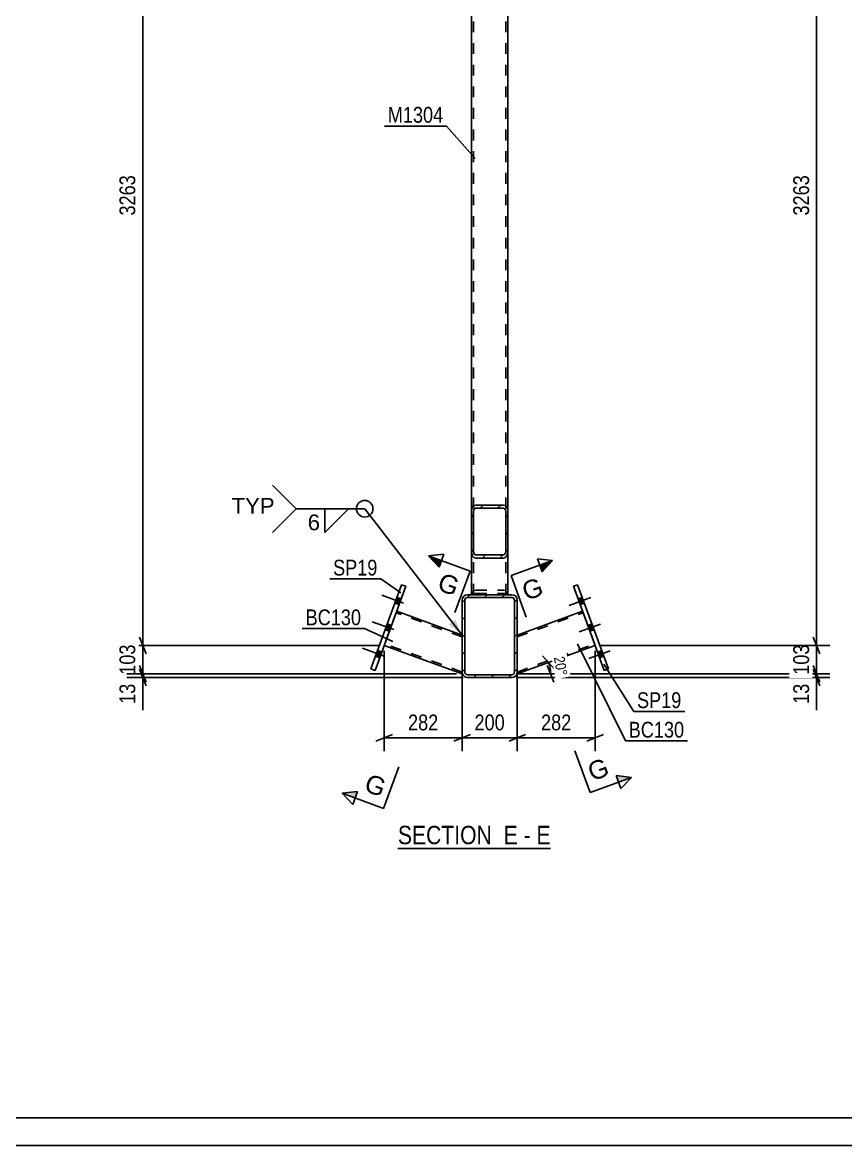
# Model space of a CAD drawing. Header units: millimetres. Extents: x 0 to 1189, y 0 to 841.
# Drawn here: x 172 to 321.1, y 0 to 203.5 of the extents above; entities that cross this region are included whole.
import ezdxf

# ---------------------------------------------------------------- set-up
doc = ezdxf.new("R2010")
doc.units = ezdxf.units.MM
doc.linetypes.add('DXK_LINE_DOT2', pattern=[3.9198, 1.9599, -1.9599])
doc.styles.add('Arial', font='ARIAL.TTF', dxfattribs={"height": 0.2})
doc.styles.add('Arial Narrow', font='ARIALN.TTF', dxfattribs={"height": 0.2})

# ---------------------------------------------------------------- blocks, each defined once
blk = doc.blocks.new('Unknown-761548908-1132')
at = {"color": 5, "linetype": 'Continuous'}
for p, q in [((5, 5), (1184, 5)), ((0, 0), (1189, 0))]:
    blk.add_line(p, q, dxfattribs=at)
blk = doc.blocks.new('Unknown-761548908-16 - 3743')
at = {"color": 6, "linetype": 'Continuous'}
blk.add_line((240, 53.85), (267.65, 53.85), dxfattribs=at)
at = {"color": 0, "linetype": 'Continuous'}
for points in [[(258.11, 54.6), (258.11, 58.1), (240, 58.1), (240, 54.6)], [(261.72, 54.6), (261.72, 58.1), (259.16, 58.1), (259.16, 54.6)], [(264.04, 54.6), (264.04, 58.1), (262.77, 58.1), (262.77, 54.6)], [(267.65, 54.6), (267.65, 58.1), (265.09, 58.1), (265.09, 54.6)]]:
    blk.add_wipeout(points, dxfattribs=at)
at = {"color": 7, "linetype": 'Continuous', "style": 'Arial Narrow'}
for s, p in [('SECTION ', (240, 54.6)), ('E', (259.16, 54.6)), ('E', (265.09, 54.6)), ('-', (262.77, 54.6))]:
    blk.add_text(s, height=3.34, dxfattribs=at).set_placement(p)
blk = doc.blocks.new('Part-761548908-3809 - 3743')
at = {"color": 2, "linetype": 'Continuous'}
for p, q in [((261.62, 92.51), (273.45, 96.82)), ((261.62, 85.49), (275.71, 90.62)), ((261.62, 85.54), (261.62, 85.82)), ((261.62, 85.54), (261.62, 85.49))]:
    blk.add_line(p, q, dxfattribs=at)
at = {"color": 7, "linetype": 'DXK_LINE_DOT2'}
for p, q in [((261.62, 92.19), (273.56, 96.54)), ((275.71, 90.62), (273.45, 96.82)), ((261.62, 92.46), (261.62, 92.51)), ((261.62, 85.82), (261.62, 92.51)), ((261.62, 85.81), (275.61, 90.9))]:
    blk.add_line(p, q, dxfattribs=at)
blk = doc.blocks.new('Part-761548908-3876 - 3743')
at = {"color": 7, "linetype": 'DXK_LINE_DOT2'}
for p, q in [((253.32, 244.32), (259.92, 244.32)), ((253.32, 229.23), (253.32, 244.32)), ((253.72, 99.82), (253.72, 244.32)), ((259.52, 99.82), (259.52, 244.32)), ((259.92, 229.23), (259.92, 244.32)), ((253.32, 99.82), (253.32, 114.9)), ((259.92, 99.82), (259.92, 114.9)), ((259.92, 99.82), (253.32, 99.82))]:
    blk.add_line(p, q, dxfattribs=at)
at = {"color": 2, "linetype": 'Continuous'}
for p, q in [((253.32, 114.9), (253.32, 229.23)), ((259.92, 114.9), (259.92, 229.23))]:
    blk.add_line(p, q, dxfattribs=at)
blk = doc.blocks.new('Part-761548908-3767 - 3743')
at = {"color": 7, "linetype": 'DXK_LINE_DOT2'}
for p, q in [((239.78, 96.82), (237.52, 90.62)), ((251.62, 92.19), (239.67, 96.54)), ((251.62, 92.46), (251.62, 92.51)), ((251.62, 85.82), (251.62, 92.51)), ((251.62, 85.81), (237.62, 90.9))]:
    blk.add_line(p, q, dxfattribs=at)
at = {"color": 2, "linetype": 'Continuous'}
for p, q in [((251.62, 92.51), (239.78, 96.82)), ((237.52, 90.62), (251.62, 85.49)), ((251.62, 85.49), (251.62, 85.82))]:
    blk.add_line(p, q, dxfattribs=at)
blk = doc.blocks.new('Part-761548908-3759 - 3743')
at = {"color": 7, "linetype": 'DXK_LINE_DOT2'}
for p, q in [((253.32, 99.82), (253.32, 112.58)), ((253.72, 99.82), (253.72, 112.58)), ((259.52, 99.82), (259.52, 112.58)), ((259.92, 99.82), (259.92, 112.58)), ((253.32, 99.82), (259.92, 99.82)), ((253.38, 99.92), (253.36, 99.82)), ((253.8, 99.82), (253.83, 99.89)), ((254.12, 100.64), (253.81, 100.55)), ((253.83, 99.89), (253.96, 100.01)), ((253.96, 100.01), (254.12, 100.06)), ((254.12, 100.64), (259.12, 100.64)), ((254.12, 100.06), (259.12, 100.06)), ((259.42, 100.55), (259.12, 100.64)), ((259.12, 100.06), (259.27, 100.01)), ((259.27, 100.01), (259.4, 99.89)), ((259.4, 99.89), (259.43, 99.82)), ((259.87, 99.82), (259.85, 99.92))]:
    blk.add_line(p, q, dxfattribs=at)
for centre, start, end in [((254.41, 99.68), 124.4664, 166.7051), ((258.82, 99.68), 13.2949, 55.5336)]:
    blk.add_arc(centre, 1.06, start, end, dxfattribs=at)
blk = doc.blocks.new('Bolt-761548908-3836 - 3743')
at = {"linetype": 'Continuous'}
for points in [[(273.77, 98.29), (273.39, 99.33), (272.64, 99.05), (273.02, 98.02)], [(273.77, 98.29), (273.39, 99.33), (272.64, 99.05), (273.02, 98.02)], [(273.77, 98.29), (273.39, 99.33), (272.64, 99.05), (273.02, 98.02)], [(275.52, 93.48), (275.15, 94.51), (274.39, 94.24), (274.77, 93.2)], [(275.52, 93.48), (275.15, 94.51), (274.39, 94.24), (274.77, 93.2)], [(277.27, 88.66), (276.9, 89.7), (276.15, 89.42), (276.52, 88.39)], [(277.27, 88.66), (276.9, 89.7), (276.15, 89.42), (276.52, 88.39)], [(277.27, 88.66), (276.9, 89.7), (276.15, 89.42), (276.52, 88.39)]]:
    blk.add_hatch(color=1, dxfattribs=at).paths.add_polyline_path(points)
at = {"color": 1, "linetype": 'Continuous'}
for p, q in [((274.94, 99.31), (271.04, 97.89)), ((274.94, 99.31), (271.04, 97.89)), ((274.94, 99.31), (271.04, 97.89)), ((273.39, 99.33), (272.64, 99.05)), ((273.39, 99.33), (272.64, 99.05)), ((273.39, 99.33), (272.64, 99.05)), ((273.77, 98.29), (273.02, 98.02)), ((273.77, 98.29), (273.02, 98.02)), ((273.77, 98.29), (273.02, 98.02)), ((276.7, 94.49), (272.8, 93.07)), ((276.7, 94.49), (272.8, 93.07)), ((275.15, 94.51), (274.39, 94.24)), ((275.15, 94.51), (274.39, 94.24)), ((275.52, 93.48), (274.77, 93.2)), ((275.52, 93.48), (274.77, 93.2)), ((278.45, 89.67), (274.55, 88.25)), ((278.45, 89.67), (274.55, 88.25)), ((278.45, 89.67), (274.55, 88.25)), ((276.9, 89.7), (276.15, 89.42)), ((276.9, 89.7), (276.15, 89.42)), ((276.9, 89.7), (276.15, 89.42)), ((277.27, 88.66), (276.52, 88.39)), ((277.27, 88.66), (276.52, 88.39)), ((277.27, 88.66), (276.52, 88.39))]:
    blk.add_line(p, q, dxfattribs=at)
blk = doc.blocks.new('Part-761548908-3783 - 3743')
at = {"color": 2, "linetype": 'Continuous'}
for p, q in [((271.8, 101.36), (272.55, 101.63)), ((271.8, 101.36), (277.36, 86.09)), ((278.11, 86.36), (272.55, 101.63)), ((277.36, 86.09), (278.11, 86.36))]:
    blk.add_line(p, q, dxfattribs=at)
blk = doc.blocks.new('Part-761548908-3850 - 3743')
at = {"linetype": 'Continuous'}
h = blk.add_hatch(dxfattribs=at)
h.set_pattern_fill('', scale=0.7, style=0, pattern_type=0)
h.set_pattern_definition([(45, (251.6154, 85.8153), (-1.57154, 1.57154), [])])
h.paths.add_polyline_path([(251.62, 98.82), (251.62, 85.82), (251.69, 85.43), (251.91, 85.11), (252.23, 84.89), (252.62, 84.82), (260.62, 84.82), (261, 84.89), (261.32, 85.11), (261.54, 85.43), (261.62, 85.82), (261.62, 98.82), (261.54, 99.2), (261.32, 99.52), (261, 99.74), (260.62, 99.82), (252.62, 99.82), (252.23, 99.74), (251.91, 99.52), (251.69, 99.2)])
h.paths.add_polyline_path([(252.26, 99.17), (252.42, 99.28), (252.62, 99.32), (260.62, 99.32), (260.81, 99.28), (260.97, 99.17), (261.08, 99.01), (261.12, 98.82), (261.12, 85.82), (261.08, 85.62), (260.97, 85.46), (260.81, 85.35), (260.62, 85.32), (252.62, 85.32), (252.42, 85.35), (252.26, 85.46), (252.15, 85.62), (252.12, 85.82), (252.12, 98.82), (252.15, 99.01)])
at = {"color": 2, "linetype": 'Continuous'}
for p, q in [((252.62, 99.82), (252.23, 99.74)), ((252.62, 99.82), (260.62, 99.82)), ((261, 99.74), (260.62, 99.82)), ((251.69, 99.2), (251.62, 98.82)), ((251.62, 85.82), (251.62, 98.82)), ((252.12, 98.82), (252.15, 99.01)), ((252.12, 85.82), (252.12, 98.82)), ((252.42, 99.28), (252.62, 99.32)), ((252.62, 99.32), (260.62, 99.32)), ((260.62, 99.32), (260.81, 99.28)), ((261.08, 99.01), (261.12, 98.82)), ((261.12, 85.82), (261.12, 98.82)), ((261.62, 98.82), (261.54, 99.2)), ((261.62, 85.82), (261.62, 98.82)), ((251.62, 85.82), (251.69, 85.43)), ((252.15, 85.62), (252.12, 85.82)), ((261.12, 85.82), (261.08, 85.62)), ((261.54, 85.43), (261.62, 85.82)), ((252.23, 84.89), (252.62, 84.82)), ((252.62, 85.32), (252.42, 85.35)), ((252.62, 85.32), (260.62, 85.32)), ((252.62, 84.82), (260.62, 84.82)), ((260.81, 85.35), (260.62, 85.32)), ((260.62, 84.82), (261, 84.89))]:
    blk.add_line(p, q, dxfattribs=at)
for centre, radius, start, end in [((252.62, 98.82), 1, 112.5, 157.5), ((260.62, 98.82), 1, 22.5, 67.5), ((252.62, 98.82), 0.5, 112.5, 157.5), ((260.62, 98.82), 0.5, 22.5, 67.5), ((252.62, 85.82), 0.5, 202.5, 247.5), ((260.62, 85.82), 0.5, 292.5, 337.5), ((252.62, 85.82), 1, 202.5, 247.5), ((260.62, 85.82), 1, 292.5, 337.5)]:
    blk.add_arc(centre, radius, start, end, dxfattribs=at)
blk = doc.blocks.new('Part-761548908-3798 - 3743')
at = {"color": 2, "linetype": 'Continuous'}
for p, q in [((235.12, 86.36), (240.68, 101.63)), ((241.43, 101.36), (235.87, 86.09)), ((241.43, 101.36), (240.68, 101.63)), ((235.87, 86.09), (235.12, 86.36))]:
    blk.add_line(p, q, dxfattribs=at)
blk = doc.blocks.new('Part-761548908-3881 - 3743')
at = {"linetype": 'Continuous'}
h = blk.add_hatch(dxfattribs=at)
h.set_pattern_fill('', scale=0.7, style=0, pattern_type=0)
h.set_pattern_definition([(45, (253.3154, 107.605), (-1.57154, 1.57154), [])])
h.paths.add_polyline_path([(253.32, 114.9), (253.32, 107.61), (253.38, 107.16), (253.55, 106.78), (253.81, 106.53), (254.12, 106.44), (259.12, 106.44), (259.42, 106.53), (259.68, 106.78), (259.85, 107.16), (259.92, 107.61), (259.92, 114.9), (259.85, 115.35), (259.68, 115.73), (259.42, 115.98), (259.12, 116.07), (254.12, 116.07), (253.81, 115.98), (253.55, 115.73), (253.38, 115.35)])
h.paths.add_polyline_path([(253.83, 115.32), (253.96, 115.44), (254.12, 115.49), (259.12, 115.49), (259.27, 115.44), (259.4, 115.32), (259.48, 115.13), (259.52, 114.9), (259.52, 107.61), (259.48, 107.38), (259.4, 107.19), (259.27, 107.07), (259.12, 107.02), (254.12, 107.02), (253.96, 107.07), (253.83, 107.19), (253.75, 107.38), (253.72, 107.61), (253.72, 114.9), (253.75, 115.13)])
at = {"color": 2, "linetype": 'Continuous'}
for p, q in [((254.12, 116.07), (253.81, 115.98)), ((254.12, 116.07), (259.12, 116.07)), ((259.42, 115.98), (259.12, 116.07)), ((253.38, 115.35), (253.32, 114.9)), ((253.32, 107.61), (253.32, 114.9)), ((253.72, 114.9), (253.75, 115.13)), ((253.72, 107.61), (253.72, 114.9)), ((253.96, 115.44), (254.12, 115.49)), ((254.12, 115.49), (259.12, 115.49)), ((259.12, 115.49), (259.27, 115.44)), ((259.48, 115.13), (259.52, 114.9)), ((259.52, 107.61), (259.52, 114.9)), ((259.92, 114.9), (259.85, 115.35)), ((259.92, 107.61), (259.92, 114.9)), ((253.32, 99.82), (253.32, 107.61)), ((253.32, 107.61), (253.38, 107.16)), ((253.75, 107.38), (253.72, 107.61)), ((253.81, 106.53), (254.12, 106.44)), ((254.12, 107.02), (253.96, 107.07)), ((254.12, 107.02), (259.12, 107.02)), ((254.12, 106.44), (259.12, 106.44)), ((259.27, 107.07), (259.12, 107.02)), ((259.12, 106.44), (259.42, 106.53)), ((259.52, 107.61), (259.48, 107.38)), ((259.85, 107.16), (259.92, 107.61)), ((259.92, 99.82), (259.92, 107.61))]:
    blk.add_line(p, q, dxfattribs=at)
at = {"color": 7, "linetype": 'DXK_LINE_DOT2'}
for p, q in [((253.32, 107.61), (253.32, 114.9)), ((253.72, 99.82), (253.72, 114.9)), ((259.52, 99.82), (259.52, 114.9)), ((259.92, 107.61), (259.92, 114.9)), ((253.32, 99.82), (259.92, 99.82)), ((253.36, 99.82), (253.38, 99.92)), ((253.83, 99.89), (253.8, 99.82)), ((253.81, 100.55), (254.12, 100.64)), ((253.96, 100.01), (253.83, 99.89)), ((254.12, 100.06), (253.96, 100.01)), ((254.12, 100.64), (259.12, 100.64)), ((254.12, 100.06), (259.12, 100.06)), ((259.12, 100.64), (259.42, 100.55)), ((259.27, 100.01), (259.12, 100.06)), ((259.4, 99.89), (259.27, 100.01)), ((259.43, 99.82), (259.4, 99.89)), ((259.85, 99.92), (259.87, 99.82))]:
    blk.add_line(p, q, dxfattribs=at)
at = {"color": 2, "linetype": 'Continuous'}
for centre, radius, start, end in [((254.41, 115.11), 1.06, 124.4664, 166.7051), ((254.26, 115), 0.532, 124.4664, 166.7051), ((258.97, 115), 0.532, 13.2949, 55.5336), ((258.82, 115.11), 1.06, 13.2949, 55.5336), ((254.41, 107.4), 1.06, 193.2949, 235.5336), ((254.26, 107.5), 0.532, 193.2949, 235.5336), ((258.97, 107.5), 0.532, 304.4664, 346.7051), ((258.82, 107.4), 1.06, 304.4664, 346.7051)]:
    blk.add_arc(centre, radius, start, end, dxfattribs=at)
at = {"color": 7, "linetype": 'DXK_LINE_DOT2'}
for centre, start, end in [((254.41, 99.68), 124.4664, 166.7051), ((258.82, 99.68), 13.2949, 55.5336)]:
    blk.add_arc(centre, 1.06, start, end, dxfattribs=at)
blk = doc.blocks.new('Bolt-761548908-3834 - 3743')
at = {"linetype": 'Continuous'}
for points in [[(240.21, 98.02), (240.59, 99.05), (239.84, 99.33), (239.46, 98.29)], [(240.21, 98.02), (240.59, 99.05), (239.84, 99.33), (239.46, 98.29)], [(240.21, 98.02), (240.59, 99.05), (239.84, 99.33), (239.46, 98.29)], [(238.46, 93.2), (238.84, 94.24), (238.09, 94.51), (237.71, 93.48)], [(238.46, 93.2), (238.84, 94.24), (238.09, 94.51), (237.71, 93.48)], [(236.71, 88.39), (237.08, 89.42), (236.33, 89.7), (235.96, 88.66)], [(236.71, 88.39), (237.08, 89.42), (236.33, 89.7), (235.96, 88.66)], [(236.71, 88.39), (237.08, 89.42), (236.33, 89.7), (235.96, 88.66)]]:
    blk.add_hatch(color=1, dxfattribs=at).paths.add_polyline_path(points)
at = {"color": 1, "linetype": 'Continuous'}
for p, q in [((241.01, 98.31), (237.11, 99.73)), ((241.01, 98.31), (237.11, 99.73)), ((241.01, 98.31), (237.11, 99.73)), ((240.21, 98.02), (239.46, 98.29)), ((240.21, 98.02), (239.46, 98.29)), ((240.21, 98.02), (239.46, 98.29)), ((240.59, 99.05), (239.84, 99.33)), ((240.59, 99.05), (239.84, 99.33)), ((240.59, 99.05), (239.84, 99.33)), ((239.26, 93.5), (235.36, 94.92)), ((239.26, 93.5), (235.36, 94.92)), ((238.84, 94.24), (238.09, 94.51)), ((238.84, 94.24), (238.09, 94.51)), ((238.46, 93.2), (237.71, 93.48)), ((238.46, 93.2), (237.71, 93.48)), ((237.51, 88.68), (233.61, 90.1)), ((237.51, 88.68), (233.61, 90.1)), ((237.51, 88.68), (233.61, 90.1)), ((237.08, 89.42), (236.33, 89.7)), ((237.08, 89.42), (236.33, 89.7)), ((237.08, 89.42), (236.33, 89.7)), ((236.71, 88.39), (235.96, 88.66)), ((236.71, 88.39), (235.96, 88.66)), ((236.71, 88.39), (235.96, 88.66))]:
    blk.add_line(p, q, dxfattribs=at)
blk = doc.blocks.new('StraightDimension-761548908-4068 - 3743')
at = {"color": 7, "linetype": 'Continuous'}
for p, q in [((251.62, 88), (251.62, 71.49)), ((261.62, 88), (261.62, 71.49)), ((250.12, 73.29), (253.12, 74.49)), ((251.62, 73.89), (261.62, 73.89)), ((263.12, 74.49), (260.12, 73.29))]:
    blk.add_line(p, q, dxfattribs=at)
at = {"color": 0}
blk.add_wipeout([(259.96, 74.64), (259.96, 78.84), (253.27, 78.84), (253.27, 74.64)], dxfattribs=at)
at = {"color": 3, "style": 'Arial Narrow'}
blk.add_text('200', height=2.863, dxfattribs=at).set_placement((253.87, 75.24))
blk = doc.blocks.new('StraightDimension-761548908-4043 - 3743')
at = {"color": 7, "linetype": 'Continuous'}
for p, q in [((262.62, 85.49), (318.21, 85.49)), ((315.21, 86.99), (316.41, 83.99)), ((316.41, 83.32), (315.21, 86.32)), ((315.81, 84.82), (315.81, 85.49)), ((261.42, 84.82), (318.21, 84.82))]:
    blk.add_line(p, q, dxfattribs=at)
at = {"color": 0}
blk.add_wipeout([(315.06, 84.29), (310.86, 84.29), (310.86, 79.43), (315.06, 79.43)], dxfattribs=at)
at = {"color": 7, "linetype": 'Continuous'}
blk.add_line((315.81, 84.82), (315.81, 78.91), dxfattribs=at)
blk.add_line((315.81, 84.82), (315.81, 78.91), dxfattribs=at)
at = {"color": 3, "style": 'Arial Narrow'}
blk.add_text('13', height=2.863, rotation=90.0002, dxfattribs=at).set_placement((314.46, 80.03))
blk = doc.blocks.new('StraightDimension-761548908-4054 - 3743')
at = {"color": 7, "linetype": 'Continuous'}
for p, q in [((237.52, 89.62), (237.52, 71.49)), ((251.62, 88), (251.62, 71.49)), ((239.02, 74.49), (236.02, 73.29)), ((237.52, 73.89), (251.62, 73.89)), ((250.12, 73.29), (253.12, 74.49))]:
    blk.add_line(p, q, dxfattribs=at)
at = {"color": 0}
blk.add_wipeout([(247.91, 74.64), (247.91, 78.84), (241.23, 78.84), (241.23, 74.64)], dxfattribs=at)
at = {"color": 3, "style": 'Arial Narrow'}
blk.add_text('282', height=2.863, dxfattribs=at).set_placement((241.83, 75.24))
blk = doc.blocks.new('StraightDimension-761548908-24748 - 3743')
at = {"color": 7, "linetype": 'Continuous'}
for p, q in [((194.39, 252.26), (193.19, 255.26)), ((250.62, 253.76), (190.94, 253.76)), ((193.79, 90.62), (193.79, 253.76)), ((193.19, 92.12), (194.39, 89.12)), ((236.52, 90.62), (190.94, 90.62))]:
    blk.add_line(p, q, dxfattribs=at)
at = {"color": 0}
blk.add_wipeout([(193.04, 176.45), (188.84, 176.45), (188.84, 167.93), (193.04, 167.93)], dxfattribs=at)
at = {"color": 3, "style": 'Arial Narrow'}
blk.add_text('3263', height=2.863, rotation=90.0002, dxfattribs=at).set_placement((192.44, 168.53))
blk = doc.blocks.new('StraightDimension-761548908-4033 - 3743')
at = {"color": 7, "linetype": 'Continuous'}
for p, q in [((315.21, 92.12), (316.41, 89.12)), ((276.71, 90.62), (318.21, 90.62)), ((315.81, 85.49), (315.81, 90.62)), ((262.62, 85.49), (318.21, 85.49)), ((316.41, 83.99), (315.21, 86.99))]:
    blk.add_line(p, q, dxfattribs=at)
at = {"color": 0}
blk.add_wipeout([(315.06, 91.4), (310.86, 91.4), (310.86, 84.71), (315.06, 84.71)], dxfattribs=at)
at = {"color": 3, "style": 'Arial Narrow'}
blk.add_text('103', height=2.863, rotation=90.0002, dxfattribs=at).set_placement((314.46, 85.31))
blk = doc.blocks.new('StraightDimension-761548908-4086 - 3743')
at = {"color": 7, "linetype": 'Continuous'}
for p, q in [((275.71, 89.62), (275.71, 71.49)), ((261.62, 88), (261.62, 71.49)), ((263.12, 74.49), (260.12, 73.29)), ((261.62, 73.89), (275.71, 73.89)), ((274.21, 73.29), (277.21, 74.49))]:
    blk.add_line(p, q, dxfattribs=at)
at = {"color": 0}
blk.add_wipeout([(272.01, 74.64), (272.01, 78.84), (265.32, 78.84), (265.32, 74.64)], dxfattribs=at)
at = {"color": 3, "style": 'Arial Narrow'}
blk.add_text('282', height=2.863, dxfattribs=at).set_placement((265.92, 75.24))
blk = doc.blocks.new('StraightDimension-761548908-4023 - 3743')
at = {"color": 7, "linetype": 'Continuous'}
for p, q in [((316.41, 252.26), (315.21, 255.26)), ((262.62, 253.76), (318.21, 253.76)), ((315.81, 90.62), (315.81, 253.76)), ((315.21, 92.12), (316.41, 89.12)), ((276.71, 90.62), (318.21, 90.62))]:
    blk.add_line(p, q, dxfattribs=at)
at = {"color": 0}
blk.add_wipeout([(315.06, 176.45), (310.86, 176.45), (310.86, 167.93), (315.06, 167.93)], dxfattribs=at)
at = {"color": 3, "style": 'Arial Narrow'}
blk.add_text('3263', height=2.863, rotation=90.0002, dxfattribs=at).set_placement((314.46, 168.53))
blk = doc.blocks.new('AngleDimension-761548908-4191 - 3743')
at = {"color": 7, "linetype": 'Continuous'}
for p, q in [((267.29, 87.55), (261.62, 85.49)), ((262.56, 85.83), (267.29, 87.55)), ((266.21, 88.76), (268.37, 86.35)), ((267.65, 85.49), (261.62, 85.49)), ((268.25, 83.99), (267.05, 86.99))]:
    blk.add_line(p, q, dxfattribs=at)
blk.add_arc((261.62, 85.49), 6.04, 0, 20, dxfattribs=at)
at = {"color": 0}
blk.add_wipeout([(268.53, 84.52), (271.28, 85.01), (270.54, 89.25), (267.78, 88.76)], dxfattribs=at)
at = {"color": 3, "style": 'Arial Narrow'}
blk.add_text('20°', height=1.909, rotation=-80.0021, dxfattribs=at).set_placement((268.24, 88.44))
blk = doc.blocks.new('StraightDimension-761548908-24749 - 3743')
at = {"color": 7, "linetype": 'Continuous'}
for p, q in [((193.19, 92.12), (194.39, 89.12)), ((236.52, 90.62), (190.94, 90.62)), ((193.79, 85.49), (193.79, 90.62)), ((250.62, 85.49), (190.94, 85.49)), ((194.39, 83.99), (193.19, 86.99))]:
    blk.add_line(p, q, dxfattribs=at)
at = {"color": 0}
blk.add_wipeout([(193.04, 91.4), (188.84, 91.4), (188.84, 84.71), (193.04, 84.71)], dxfattribs=at)
at = {"color": 3, "style": 'Arial Narrow'}
blk.add_text('103', height=2.863, rotation=90.0002, dxfattribs=at).set_placement((192.44, 85.31))
blk = doc.blocks.new('StraightDimension-761548908-24750 - 3743')
at = {"color": 7, "linetype": 'Continuous'}
for p, q in [((250.62, 85.49), (190.94, 85.49)), ((193.19, 86.99), (194.39, 83.99)), ((194.39, 83.32), (193.19, 86.32)), ((193.79, 84.82), (193.79, 85.49)), ((251.82, 84.82), (190.94, 84.82))]:
    blk.add_line(p, q, dxfattribs=at)
at = {"color": 0}
blk.add_wipeout([(193.04, 84.29), (188.84, 84.29), (188.84, 79.43), (193.04, 79.43)], dxfattribs=at)
at = {"color": 7, "linetype": 'Continuous'}
blk.add_line((193.79, 84.82), (193.79, 78.91), dxfattribs=at)
blk.add_line((193.79, 84.82), (193.79, 78.91), dxfattribs=at)
at = {"color": 3, "style": 'Arial Narrow'}
blk.add_text('13', height=2.863, rotation=90.0002, dxfattribs=at).set_placement((192.44, 80.03))
blk = doc.blocks.new('Mark-761548908-3763 - 3743')
at = {"color": 0}
blk.add_wipeout([(233.34, 94.28), (233.34, 97.28), (223.29, 97.28), (223.29, 94.28)], dxfattribs=at)
blk.add_wipeout([(233.34, 94.28), (233.34, 97.28), (223.29, 97.28), (223.29, 94.28)], dxfattribs=at)
at = {"color": 30, "linetype": 'Continuous'}
for p in [(222.69, 93.68), (239.07, 91.32)]:
    blk.add_line(p, (233.94, 93.68), dxfattribs=at)
at = {"color": 3, "style": 'Arial Narrow'}
blk.add_text('BC130', height=2.863, dxfattribs=at).set_placement((223.29, 94.28))
blk = doc.blocks.new('Mark-761548908-3872 - 3743')
at = {"color": 0}
blk.add_wipeout([(248.22, 185.35), (248.22, 188.35), (238.17, 188.35), (238.17, 185.35)], dxfattribs=at)
blk.add_wipeout([(248.22, 185.35), (248.22, 188.35), (238.17, 188.35), (238.17, 185.35)], dxfattribs=at)
at = {"color": 30, "linetype": 'Continuous'}
for p in [(237.57, 184.75), (254, 178.86)]:
    blk.add_line(p, (248.82, 184.75), dxfattribs=at)
at = {"color": 3, "style": 'Arial Narrow'}
blk.add_text('M1304', height=2.863, dxfattribs=at).set_placement((238.17, 185.35))
blk = doc.blocks.new('Mark-761548908-3779 - 3743')
at = {"color": 0}
blk.add_wipeout([(291.34, 79.27), (291.34, 82.27), (283.3, 82.27), (283.3, 79.27)], dxfattribs=at)
blk.add_wipeout([(291.34, 79.27), (291.34, 82.27), (283.3, 82.27), (283.3, 79.27)], dxfattribs=at)
at = {"color": 30, "linetype": 'Continuous'}
for p, q in [((277.31, 87.2), (282.7, 78.67)), ((282.7, 78.67), (291.94, 78.67))]:
    blk.add_line(p, q, dxfattribs=at)
at = {"color": 3, "style": 'Arial Narrow'}
blk.add_text('SP19', height=2.863, dxfattribs=at).set_placement((283.3, 79.27))
blk = doc.blocks.new('Mark-761548908-3794 - 3743')
at = {"color": 0}
blk.add_wipeout([(236.3, 103.29), (236.3, 106.29), (228.26, 106.29), (228.26, 103.29)], dxfattribs=at)
blk.add_wipeout([(236.3, 103.29), (236.3, 106.29), (228.26, 106.29), (228.26, 103.29)], dxfattribs=at)
at = {"color": 30, "linetype": 'Continuous'}
for p in [(227.66, 102.69), (240.52, 100.15)]:
    blk.add_line(p, (236.9, 102.69), dxfattribs=at)
at = {"color": 3, "style": 'Arial Narrow'}
blk.add_text('SP19', height=2.863, dxfattribs=at).set_placement((228.26, 103.29))
blk = doc.blocks.new('Mark-761548908-3805 - 3743')
at = {"color": 0}
blk.add_wipeout([(291.84, 73.92), (291.84, 76.92), (281.8, 76.92), (281.8, 73.92)], dxfattribs=at)
blk.add_wipeout([(291.84, 73.92), (291.84, 76.92), (281.8, 76.92), (281.8, 73.92)], dxfattribs=at)
at = {"color": 30, "linetype": 'Continuous'}
for p, q in [((272.54, 90.92), (281.2, 73.32)), ((281.2, 73.32), (292.44, 73.32))]:
    blk.add_line(p, q, dxfattribs=at)
at = {"color": 3, "style": 'Arial Narrow'}
blk.add_text('BC130', height=2.863, dxfattribs=at).set_placement((281.8, 73.92))
blk = doc.blocks.new('WeldMark-761548908-24881 - 3743')
at = {"linetype": 'Continuous'}
blk.add_hatch(color=30, dxfattribs=at).paths.add_polyline_path([(250.39, 95.34), (251.63, 92.51), (249.21, 94.43)])
at = {"color": 3, "linetype": 'Continuous'}
for q in [(217.28, 119.68), (217.28, 111.11)]:
    blk.add_line((221.57, 115.39), q, dxfattribs=at)
at = {"color": 30, "linetype": 'Continuous'}
blk.add_line((251.63, 92.51), (233.99, 115.39), dxfattribs=at)
at = {"color": 3, "linetype": 'Continuous'}
for start, end in [(90, 270), (270, 90)]:
    blk.add_arc((233.99, 115.39), 1.5, start, end, dxfattribs=at)
at = {"color": 0}
blk.add_wipeout([(226.09, 111.29), (226.09, 114.69), (223.47, 114.69), (223.47, 111.29)], dxfattribs=at)
at = {"color": 30, "linetype": 'Continuous'}
blk.add_line((221.57, 115.39), (233.99, 115.39), dxfattribs=at)
at = {"color": 3, "linetype": 'Continuous'}
for p, q in [((226.75, 115.39), (231.04, 115.39)), ((231.04, 115.39), (226.75, 111.11)), ((226.75, 111.11), (226.75, 115.39))]:
    blk.add_line(p, q, dxfattribs=at)
at = {"color": 3, "style": 'Arial'}
blk.add_text('6', height=2.87, dxfattribs=at).set_placement((223.67, 111.49))
at = {"color": 0, "linetype": 'Continuous'}
blk.add_wipeout([(217.67, 114.49), (217.67, 117.49), (209.89, 117.49), (209.89, 114.49)], dxfattribs=at)
blk.add_wipeout([(217.67, 114.49), (217.67, 117.49), (209.89, 117.49), (209.89, 114.49)], dxfattribs=at)
at = {"color": 3, "linetype": 'Continuous', "style": 'Arial'}
blk.add_text('TYP', height=2.865, dxfattribs=at).set_placement((209.89, 114.49))
blk = doc.blocks.new('SectionMark-761548908-4234 - 3743')
at = {"color": 6, "linetype": 'Continuous'}
for p, q in [((265.25, 106.32), (268.02, 106)), ((282.32, 66.72), (280.4, 64.69))]:
    blk.add_line(p, q, dxfattribs=at)
at = {"color": 0, "linetype": 'Continuous'}
for points in [[(266.65, 99.92), (265.46, 103.21), (262.04, 101.96), (263.24, 98.68)], [(278.56, 67.21), (277.36, 70.5), (273.95, 69.26), (275.15, 65.97)]]:
    blk.add_wipeout(points, dxfattribs=at)
at = {"linetype": 'Continuous'}
for points in [[(266.1, 103.97), (265.67, 105.15), (268.02, 106)], [(279.97, 65.86), (279.55, 67.04), (282.32, 66.72)]]:
    blk.add_hatch(color=6, dxfattribs=at).paths.add_polyline_path(points)
at = {"color": 6, "linetype": 'Continuous'}
for p, q in [((260.51, 103.27), (268.02, 106)), ((266.1, 103.97), (265.25, 106.32)), ((268.02, 106), (266.1, 103.97)), ((260.51, 103.27), (263.24, 95.75)), ((274.81, 63.98), (272.07, 71.5)), ((274.81, 63.98), (282.32, 66.72)), ((282.32, 66.72), (279.55, 67.04)), ((279.55, 67.04), (280.4, 64.69))]:
    blk.add_line(p, q, dxfattribs=at)
at = {"color": 3, "linetype": 'Continuous', "style": 'Arial'}
for p in [(263.24, 98.68), (275.15, 65.97)]:
    blk.add_text('G', height=3.34, rotation=20.002, dxfattribs=at).set_placement(p)
blk = doc.blocks.new('SectionMark-761548908-4240 - 3743')
at = {"color": 6, "linetype": 'Continuous'}
for p, q in [((245.55, 106.84), (248.33, 107.16)), ((231.82, 61.81), (229.9, 63.84))]:
    blk.add_line(p, q, dxfattribs=at)
at = {"color": 0, "linetype": 'Continuous'}
for points in [[(250.33, 99.51), (251.53, 102.8), (248.12, 104.04), (246.92, 100.75)], [(237.08, 63.09), (238.28, 66.38), (234.86, 67.62), (233.67, 64.33)]]:
    blk.add_wipeout(points, dxfattribs=at)
at = {"linetype": 'Continuous'}
for points in [[(247.9, 105.99), (247.47, 104.81), (245.55, 106.84)], [(232.68, 64.16), (232.25, 62.99), (229.9, 63.84)]]:
    blk.add_hatch(color=6, dxfattribs=at).paths.add_polyline_path(points)
at = {"color": 6, "linetype": 'Continuous'}
for p, q in [((253.07, 104.1), (245.55, 106.84)), ((245.55, 106.84), (247.47, 104.81)), ((247.47, 104.81), (248.33, 107.16)), ((253.07, 104.1), (250.33, 96.59)), ((237.42, 61.1), (240.16, 68.62)), ((229.9, 63.84), (232.68, 64.16)), ((237.42, 61.1), (229.9, 63.84)), ((232.68, 64.16), (231.82, 61.81))]:
    blk.add_line(p, q, dxfattribs=at)
at = {"color": 3, "linetype": 'Continuous', "style": 'Arial'}
for p in [(246.92, 100.75), (233.67, 64.33)]:
    blk.add_text('G', height=3.34, rotation=-20.002, dxfattribs=at).set_placement(p)

msp = doc.modelspace()

# ---------------------------------------------------------------- block references
for name in ['Unknown-761548908-1132', 'Part-761548908-3876 - 3743', 'Part-761548908-3881 - 3743', 'Part-761548908-3759 - 3743', 'Bolt-761548908-3834 - 3743', 'Part-761548908-3798 - 3743', 'Part-761548908-3850 - 3743', 'Part-761548908-3783 - 3743', 'Bolt-761548908-3836 - 3743', 'Part-761548908-3767 - 3743', 'Part-761548908-3809 - 3743']:
    msp.add_blockref(name, (0, 0))

# ---------------------------------------------------------------- next in the draw order: block references
for name in ['StraightDimension-761548908-4068 - 3743', 'Unknown-761548908-16 - 3743']:
    msp.add_blockref(name, (0, 0))

# ---------------------------------------------------------------- next in the draw order: block references
for name in ['StraightDimension-761548908-4054 - 3743', 'StraightDimension-761548908-4043 - 3743']:
    msp.add_blockref(name, (0, 0))

# ---------------------------------------------------------------- next in the draw order: block references
for name in ['StraightDimension-761548908-24748 - 3743', 'StraightDimension-761548908-4033 - 3743']:
    msp.add_blockref(name, (0, 0))

# ---------------------------------------------------------------- next in the draw order: block references
for name in ['Mark-761548908-3872 - 3743', 'Mark-761548908-3794 - 3743', 'StraightDimension-761548908-24749 - 3743', 'StraightDimension-761548908-4086 - 3743']:
    msp.add_blockref(name, (0, 0))

# ---------------------------------------------------------------- next in the draw order: block references
for name in ['StraightDimension-761548908-4023 - 3743', 'Mark-761548908-3763 - 3743', 'StraightDimension-761548908-24750 - 3743', 'Mark-761548908-3779 - 3743']:
    msp.add_blockref(name, (0, 0))

# ---------------------------------------------------------------- next in the draw order: block references
for name in ['WeldMark-761548908-24881 - 3743', 'Mark-761548908-3805 - 3743', 'AngleDimension-761548908-4191 - 3743']:
    msp.add_blockref(name, (0, 0))

# ---------------------------------------------------------------- next in the draw order: block references
for name in ['SectionMark-761548908-4240 - 3743', 'SectionMark-761548908-4234 - 3743']:
    msp.add_blockref(name, (0, 0))

doc.saveas('drawing.dxf')
